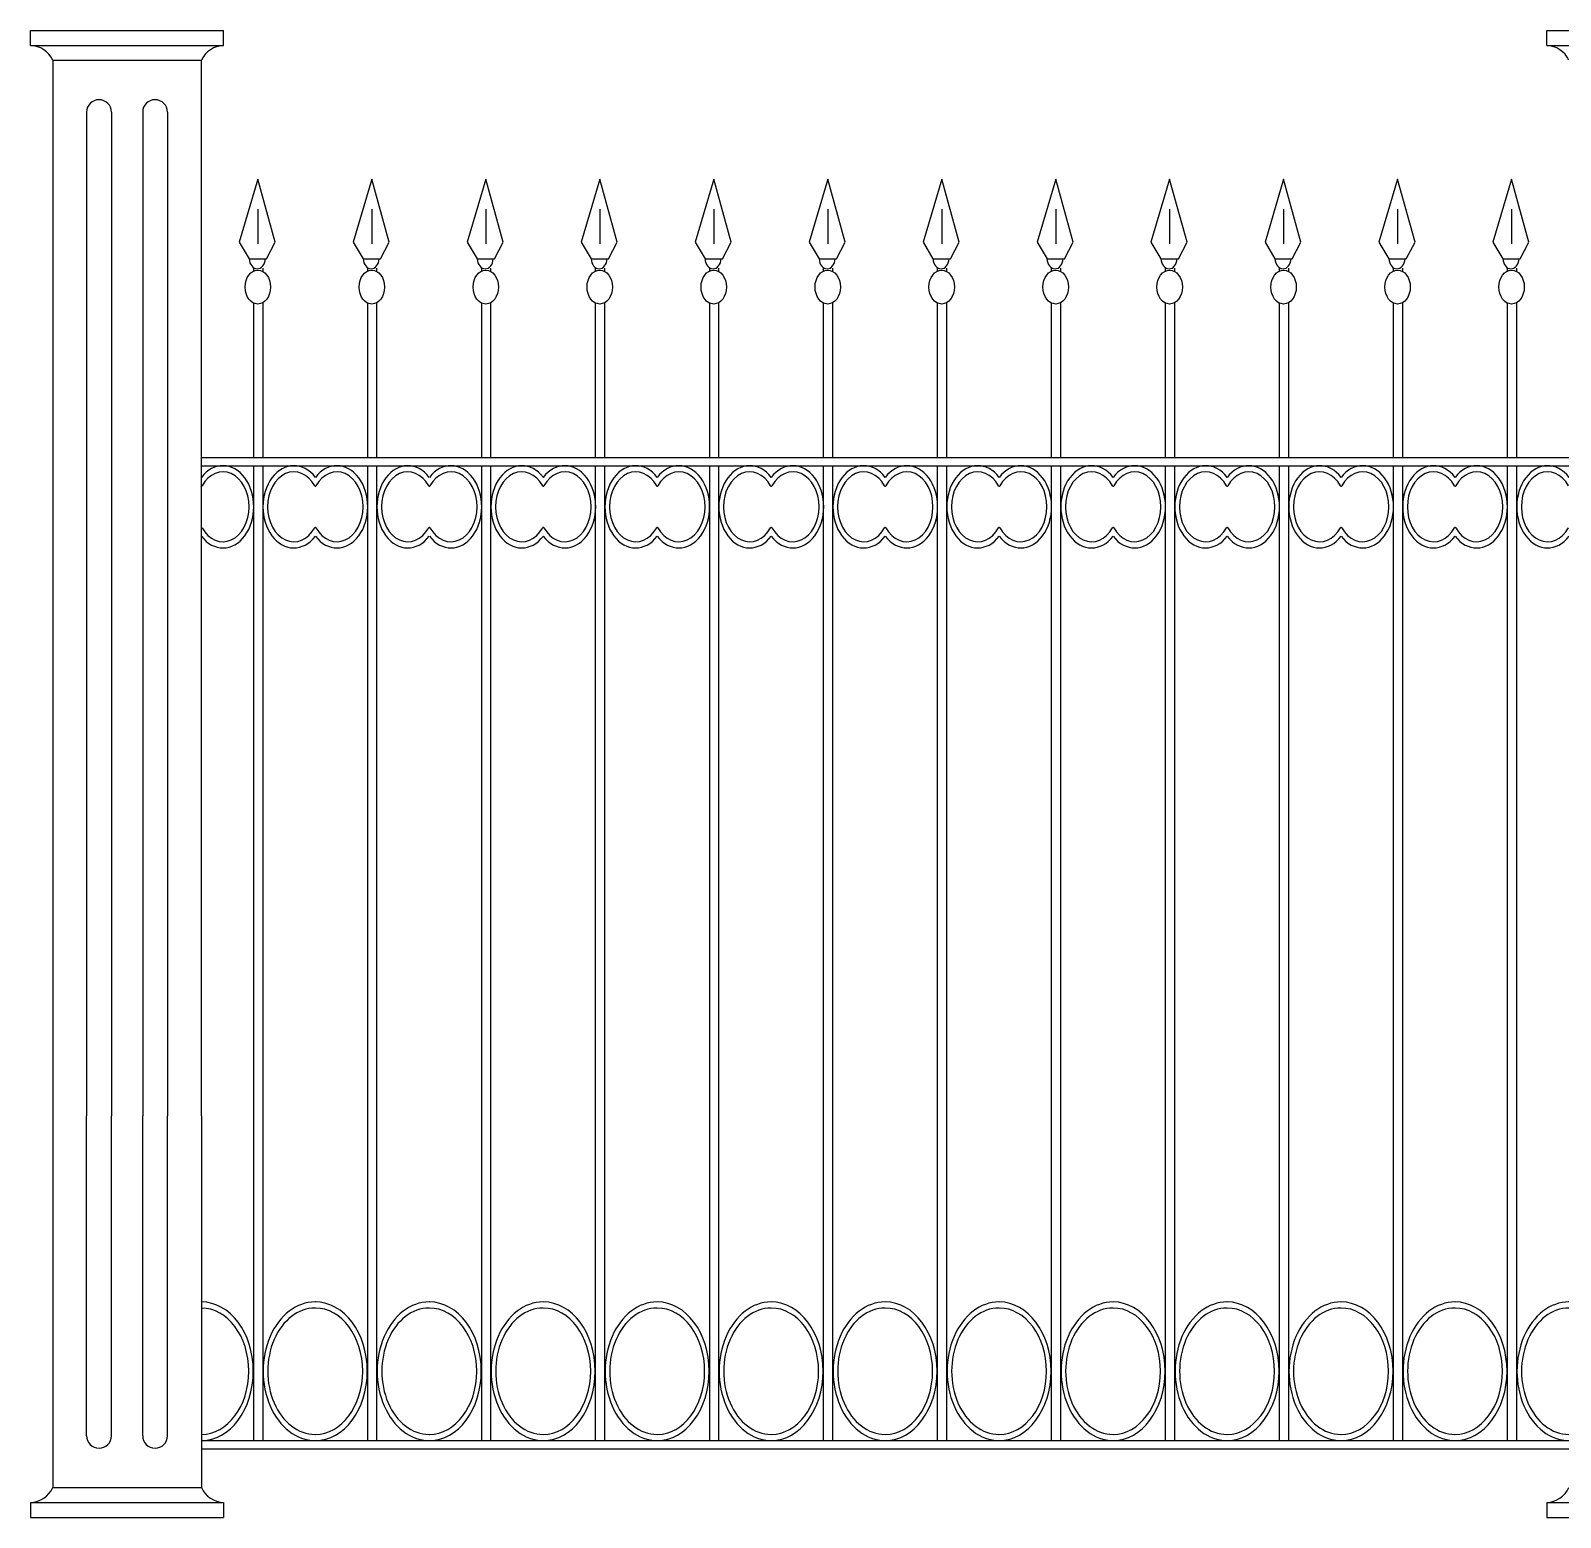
# Model space of a CAD drawing. Extents: x 12262 to 40734, y 30451 to 49613.
# Drawn here: x 21876 to 23934, y 43286 to 45286 of the extents above; entities that cross this region are included whole.
import ezdxf

# ---------------------------------------------------------------- set-up
doc = ezdxf.new("R2010")
doc.units = 0
doc.header["$LTSCALE"] = 0.85
doc.header["$MEASUREMENT"] = 0
doc.layers.get('0').update_dxf_attribs({"linetype": 'CONTINUOUS'})

# ---------------------------------------------------------------- blocks, each defined once
blk = doc.blocks.new('A$C706C61E7')
for p, q in [((0, 1980), (0, 2000)), ((0, 2000), (259.6, 2000)), ((259.6, 1980), (259.6, 2000)), ((2039.7, 2000), (2299.3, 2000)), ((2039.7, 1980), (2039.7, 2000)), ((0, 1980), (259.6, 1980)), ((2039.7, 1980), (2299.3, 1980)), ((29.8, 1960), (29.8, 40)), ((29.8, 1960), (229.8, 1960)), ((229.8, 540), (229.8, 1960)), ((75.3, 1890.3), (75.3, 540)), ((108.8, 1890.3), (108.8, 540)), ((150.8, 1890.3), (150.8, 540)), ((184.3, 1890.3), (184.3, 540)), ((305.7, 1800), (280.7, 1715.2)), ((329.1, 1715.2), (305.7, 1800)), ((459.1, 1800), (434, 1715.2)), ((482.5, 1715.2), (459.1, 1800)), ((612.4, 1800), (587.3, 1715.2)), ((635.8, 1715.2), (612.4, 1800)), ((765.7, 1800), (740.7, 1715.2)), ((789.1, 1715.2), (765.7, 1800)), ((919.1, 1800), (894, 1715.2)), ((942.5, 1715.2), (919.1, 1800)), ((1072.4, 1800), (1047.3, 1715.2)), ((1095.8, 1715.2), (1072.4, 1800)), ((1225.7, 1800), (1200.7, 1715.2)), ((1249.1, 1715.2), (1225.7, 1800)), ((1379.1, 1800), (1354, 1715.2)), ((1402.5, 1715.2), (1379.1, 1800)), ((1532.4, 1800), (1507.3, 1715.2)), ((1555.8, 1715.2), (1532.4, 1800)), ((1685.7, 1800), (1660.7, 1715.2)), ((1709.1, 1715.2), (1685.7, 1800)), ((1839.1, 1800), (1814, 1715.2)), ((1862.5, 1715.2), (1839.1, 1800)), ((1992.4, 1800), (1967.3, 1715.2)), ((2015.8, 1715.2), (1992.4, 1800)), ((305.7, 1759.8), (305.7, 1713)), ((459.1, 1759.8), (459.1, 1713)), ((612.4, 1759.8), (612.4, 1713)), ((765.7, 1759.8), (765.7, 1713)), ((919.1, 1759.8), (919.1, 1713)), ((1072.4, 1759.8), (1072.4, 1713)), ((1225.7, 1759.8), (1225.7, 1713)), ((1379.1, 1759.8), (1379.1, 1713)), ((1532.4, 1759.8), (1532.4, 1713)), ((1685.7, 1759.8), (1685.7, 1713)), ((1839.1, 1759.8), (1839.1, 1713)), ((1992.4, 1759.8), (1992.4, 1713)), ((280.7, 1715.2), (294.1, 1692.9)), ((317.4, 1692.9), (329.1, 1715.2)), ((434, 1715.2), (447.4, 1692.9)), ((470.8, 1692.9), (482.5, 1715.2)), ((587.3, 1715.2), (600.7, 1692.9)), ((624.1, 1692.9), (635.8, 1715.2)), ((740.7, 1715.2), (754, 1692.9)), ((777.4, 1692.9), (789.1, 1715.2)), ((894, 1715.2), (907.4, 1692.9)), ((930.8, 1692.9), (942.5, 1715.2)), ((1047.3, 1715.2), (1060.7, 1692.9)), ((1084.1, 1692.9), (1095.8, 1715.2)), ((1200.7, 1715.2), (1214, 1692.9)), ((1237.4, 1692.9), (1249.1, 1715.2)), ((1354, 1715.2), (1367.4, 1692.9)), ((1390.8, 1692.9), (1402.5, 1715.2)), ((1507.3, 1715.2), (1520.7, 1692.9)), ((1544.1, 1692.9), (1555.8, 1715.2)), ((1660.7, 1715.2), (1674, 1692.9)), ((1697.4, 1692.9), (1709.1, 1715.2)), ((1814, 1715.2), (1827.4, 1692.9)), ((1850.8, 1692.9), (1862.5, 1715.2)), ((1967.3, 1715.2), (1980.7, 1692.9)), ((2004.1, 1692.9), (2015.8, 1715.2)), ((294.1, 1692.9), (317.4, 1692.9)), ((447.4, 1692.9), (470.8, 1692.9)), ((600.7, 1692.9), (624.1, 1692.9)), ((754, 1692.9), (777.4, 1692.9)), ((907.4, 1692.9), (930.8, 1692.9)), ((1060.7, 1692.9), (1084.1, 1692.9)), ((1214, 1692.9), (1237.4, 1692.9)), ((1367.4, 1692.9), (1390.8, 1692.9)), ((1520.7, 1692.9), (1544.1, 1692.9)), ((1674, 1692.9), (1697.4, 1692.9)), ((1827.4, 1692.9), (1850.8, 1692.9)), ((1980.7, 1692.9), (2004.1, 1692.9)), ((300.2, 1676.5), (300.2, 1680.6)), ((312.7, 1675.8), (312.7, 1680.6)), ((453.6, 1676.5), (453.6, 1680.6)), ((466, 1675.8), (466, 1680.6)), ((606.9, 1676.5), (606.9, 1680.6)), ((619.3, 1675.8), (619.3, 1680.6)), ((760.2, 1676.5), (760.2, 1680.6)), ((772.7, 1675.8), (772.7, 1680.6)), ((913.6, 1676.5), (913.6, 1680.6)), ((926, 1675.8), (926, 1680.6)), ((1066.9, 1676.5), (1066.9, 1680.6)), ((1079.3, 1675.8), (1079.3, 1680.6)), ((1220.2, 1676.5), (1220.2, 1680.6)), ((1232.7, 1675.8), (1232.7, 1680.6)), ((1373.6, 1676.5), (1373.6, 1680.6)), ((1386, 1675.8), (1386, 1680.6)), ((1526.9, 1676.5), (1526.9, 1680.6)), ((1539.3, 1675.8), (1539.3, 1680.6)), ((1680.2, 1676.5), (1680.2, 1680.6)), ((1692.7, 1675.8), (1692.7, 1680.6)), ((1833.5, 1676.5), (1833.5, 1680.6)), ((1846, 1675.8), (1846, 1680.6)), ((1986.9, 1676.5), (1986.9, 1680.6)), ((1999.3, 1675.8), (1999.3, 1680.6)), ((300.2, 1425.7), (300.2, 1633.4)), ((312.7, 1425.7), (312.7, 1634.2)), ((453.6, 1425.7), (453.6, 1633.4)), ((466, 1425.7), (466, 1634.2)), ((606.9, 1425.7), (606.9, 1633.4)), ((619.3, 1425.7), (619.3, 1634.2)), ((760.2, 1425.7), (760.2, 1633.4)), ((772.7, 1425.7), (772.7, 1634.2)), ((913.6, 1425.7), (913.6, 1633.4)), ((926, 1425.7), (926, 1634.2)), ((1066.9, 1425.7), (1066.9, 1633.4)), ((1079.3, 1425.7), (1079.3, 1634.2)), ((1220.2, 1425.7), (1220.2, 1633.4)), ((1232.7, 1425.7), (1232.7, 1634.2)), ((1373.6, 1425.7), (1373.6, 1633.4)), ((1386, 1425.7), (1386, 1634.2)), ((1526.9, 1425.7), (1526.9, 1633.4)), ((1539.3, 1425.7), (1539.3, 1634.2)), ((1680.2, 1425.7), (1680.2, 1633.4)), ((1692.7, 1425.7), (1692.7, 1634.2)), ((1833.5, 1425.7), (1833.5, 1633.4)), ((1846, 1425.7), (1846, 1634.2)), ((1986.9, 1425.7), (1986.9, 1633.4)), ((1999.3, 1425.7), (1999.3, 1634.2)), ((229.8, 1425.7), (382.8, 1425.7)), ((383.1, 1425.7), (536.2, 1425.7)), ((536.5, 1425.7), (689.5, 1425.7)), ((689.8, 1425.7), (842.8, 1425.7)), ((843.1, 1425.7), (996.2, 1425.7)), ((996.4, 1425.7), (1149.5, 1425.7)), ((1149.8, 1425.7), (1302.8, 1425.7)), ((1303.1, 1425.7), (1456.2, 1425.7)), ((1456.4, 1425.7), (1609.5, 1425.7)), ((1609.8, 1425.7), (1762.8, 1425.7)), ((1763.1, 1425.7), (1916.2, 1425.7)), ((1916.4, 1425.7), (2069.5, 1425.7)), ((229.8, 1414.6), (382.8, 1414.6)), ((300.2, 727.1), (300.2, 1414.6)), ((312.7, 727.1), (312.7, 1414.6)), ((383.1, 1414.6), (536.2, 1414.6)), ((453.6, 727.1), (453.6, 1414.6)), ((466, 727.1), (466, 1414.6)), ((536.5, 1414.6), (689.5, 1414.6)), ((606.9, 727.1), (606.9, 1414.6)), ((619.3, 727.1), (619.3, 1414.6)), ((689.8, 1414.6), (842.8, 1414.6)), ((760.2, 727.1), (760.2, 1414.6)), ((772.7, 727.1), (772.7, 1414.6)), ((843.1, 1414.6), (996.2, 1414.6)), ((913.6, 727.1), (913.6, 1414.6)), ((926, 727.1), (926, 1414.6)), ((996.4, 1414.6), (1149.5, 1414.6)), ((1066.9, 727.1), (1066.9, 1414.6)), ((1079.3, 727.1), (1079.3, 1414.6)), ((1149.8, 1414.6), (1302.8, 1414.6)), ((1220.2, 727.1), (1220.2, 1414.6)), ((1232.7, 727.1), (1232.7, 1414.6)), ((1303.1, 1414.6), (1456.2, 1414.6)), ((1373.6, 727.1), (1373.6, 1414.6)), ((1386, 727.1), (1386, 1414.6)), ((1456.4, 1414.6), (1609.5, 1414.6)), ((1526.9, 727.1), (1526.9, 1414.6)), ((1539.3, 727.1), (1539.3, 1414.6)), ((1609.8, 1414.6), (1762.8, 1414.6)), ((1680.2, 727.1), (1680.2, 1414.6)), ((1692.7, 727.1), (1692.7, 1414.6)), ((1763.1, 1414.6), (1916.2, 1414.6)), ((1833.5, 727.1), (1833.5, 1414.6)), ((1846, 727.1), (1846, 1414.6)), ((1916.4, 1414.6), (2069.5, 1414.6)), ((1986.9, 727.1), (1986.9, 1414.6)), ((1999.3, 727.1), (1999.3, 1414.6)), ((300.2, 103.3), (300.2, 727.1)), ((312.7, 103.3), (312.7, 727.1)), ((453.6, 103.3), (453.6, 727.1)), ((466, 103.3), (466, 727.1)), ((606.9, 103.3), (606.9, 727.1)), ((619.3, 103.3), (619.3, 727.1)), ((760.2, 103.3), (760.2, 727.1)), ((772.7, 103.3), (772.7, 727.1)), ((913.6, 103.3), (913.6, 727.1)), ((926, 103.3), (926, 727.1)), ((1066.9, 103.3), (1066.9, 727.1)), ((1079.3, 103.3), (1079.3, 727.1)), ((1220.2, 103.3), (1220.2, 727.1)), ((1232.7, 103.3), (1232.7, 727.1)), ((1373.6, 103.3), (1373.6, 727.1)), ((1386, 103.3), (1386, 727.1)), ((1526.9, 103.3), (1526.9, 727.1)), ((1539.3, 103.3), (1539.3, 727.1)), ((1680.2, 103.3), (1680.2, 727.1)), ((1692.7, 103.3), (1692.7, 727.1)), ((1833.5, 103.3), (1833.5, 727.1)), ((1846, 103.3), (1846, 727.1)), ((1986.9, 103.3), (1986.9, 727.1)), ((1999.3, 103.3), (1999.3, 727.1)), ((75.3, 109.7), (75.3, 540)), ((108.8, 109.7), (108.8, 540)), ((150.8, 109.7), (150.8, 540)), ((184.3, 109.7), (184.3, 540)), ((229.8, 540), (229.8, 40)), ((229.8, 103.3), (382.8, 103.3)), ((383.1, 103.3), (536.2, 103.3)), ((536.5, 103.3), (689.5, 103.3)), ((689.8, 103.3), (842.8, 103.3)), ((843.1, 103.3), (996.2, 103.3)), ((996.4, 103.3), (1149.5, 103.3)), ((1149.8, 103.3), (1302.8, 103.3)), ((1303.1, 103.3), (1456.2, 103.3)), ((1456.4, 103.3), (1609.5, 103.3)), ((1609.8, 103.3), (1762.8, 103.3)), ((1763.1, 103.3), (1916.2, 103.3)), ((1916.4, 103.3), (2069.5, 103.3)), ((229.8, 92.3), (382.8, 92.3)), ((383.1, 92.3), (536.2, 92.3)), ((536.5, 92.3), (689.5, 92.3)), ((689.8, 92.3), (842.8, 92.3)), ((843.1, 92.3), (996.2, 92.3)), ((996.4, 92.3), (1149.5, 92.3)), ((1149.8, 92.3), (1302.8, 92.3)), ((1303.1, 92.3), (1456.2, 92.3)), ((1456.4, 92.3), (1609.5, 92.3)), ((1609.8, 92.3), (1762.8, 92.3)), ((1763.1, 92.3), (1916.2, 92.3)), ((1916.4, 92.3), (2069.5, 92.3)), ((29.8, 40), (229.8, 40)), ((0, 20), (259.6, 20)), ((0, 20), (0, 0)), ((0, 0), (259.6, 0)), ((259.6, 20), (259.6, 0)), ((2039.7, 20), (2039.7, 0)), ((2039.7, 20), (2299.3, 20)), ((2039.7, 0), (2299.3, 0))]:
    blk.add_line(p, q)
for centre, radius, start, end in [((-1.1, 1946.2), 33.8, 24.106, 88.1433), ((260.7, 1946.2), 33.8, 91.8567, 155.894), ((2038.6, 1946.2), 33.8, 24.106, 88.1433), ((92.1, 1890.3), 16.7, 0, 180), ((167.5, 1890.3), 16.7, 0, 180), ((92.1, 109.7), 16.7, 180, 0), ((167.5, 109.7), 16.7, 180, 0), ((-1.1, 53.8), 33.8, 271.8567, 335.894), ((260.7, 53.8), 33.8, 204.106, 268.1433), ((2038.6, 53.8), 33.8, 271.8567, 335.894)]:
    blk.add_arc(centre, radius, start, end)
for centre, major_axis, start_param, end_param in [((304.9, 1694), (0, 14.5), 1.646729, 4.636456), ((458.2, 1694), (0, 14.5), 1.646729, 4.636456), ((611.6, 1694), (0, 14.5), 1.646729, 4.636456), ((764.9, 1694), (0, 14.5), 1.646729, 4.636456), ((918.2, 1694), (0, 14.5), 1.646729, 4.636456), ((1071.6, 1694), (0, 14.5), 1.646729, 4.636456), ((1224.9, 1694), (0, 14.5), 1.646729, 4.636456), ((1378.2, 1694), (0, 14.5), 1.646729, 4.636456), ((1531.6, 1694), (0, 14.5), 1.646729, 4.636456), ((1684.9, 1694), (0, 14.5), 1.646729, 4.636456), ((1838.2, 1694), (0, 14.5), 1.646729, 4.636456), ((1991.6, 1694), (0, 14.5), 1.646729, 4.636456), ((305.7, 1655), (0, 22.8), 4.712389, 10.995574), ((459.1, 1655), (0, 22.8), 4.712389, 10.995574), ((612.4, 1655), (0, 22.8), 4.712389, 10.995574), ((765.7, 1655), (0, 22.8), 4.712389, 10.995574), ((919.1, 1655), (0, 22.8), 4.712389, 10.995574), ((1072.4, 1655), (0, 22.8), 4.712389, 10.995574), ((1225.7, 1655), (0, 22.8), 4.712389, 10.995574), ((1379.1, 1655), (0, 22.8), 4.712389, 10.995574), ((1532.4, 1655), (0, 22.8), 4.712389, 10.995574), ((1685.7, 1655), (0, 22.8), 4.712389, 10.995574), ((1839.1, 1655), (0, 22.8), 4.712389, 10.995574), ((1992.4, 1655), (0, 22.8), 4.712389, 10.995574), ((258.8, 1359.4), (0, 55.3), 2.366195, 7.058583), ((354.1, 1359.4), (0, 55.3), -0.775397, 3.91699), ((412.1, 1359.4), (0, 55.3), 2.366195, 7.058583), ((507.4, 1359.4), (0, 55.3), -0.775397, 3.91699), ((565.5, 1359.4), (0, 55.3), 2.366195, 7.058583), ((660.8, 1359.4), (0, 55.3), -0.775397, 3.91699), ((718.8, 1359.4), (0, 55.3), 2.366195, 7.058583), ((814.1, 1359.4), (0, 55.3), -0.775397, 3.91699), ((872.1, 1359.4), (0, 55.3), 2.366195, 7.058583), ((967.4, 1359.4), (0, 55.3), -0.775397, 3.91699), ((1025.5, 1359.4), (0, 55.3), 2.366195, 7.058583), ((1120.8, 1359.4), (0, 55.3), -0.775397, 3.91699), ((1178.8, 1359.4), (0, 55.3), 2.366195, 7.058583), ((1274.1, 1359.4), (0, 55.3), -0.775397, 3.91699), ((1332.1, 1359.4), (0, 55.3), 2.366195, 7.058583), ((1427.4, 1359.4), (0, 55.3), -0.775397, 3.91699), ((1485.4, 1359.4), (0, 55.3), 2.366195, 7.058583), ((1580.8, 1359.4), (0, 55.3), -0.775397, 3.91699), ((1638.8, 1359.4), (0, 55.3), 2.366195, 7.058583), ((1734.1, 1359.4), (0, 55.3), -0.775397, 3.91699), ((1792.1, 1359.4), (0, 55.3), 2.366195, 7.058583), ((1887.4, 1359.4), (0, 55.3), -0.775397, 3.91699), ((1945.4, 1359.4), (0, 55.3), 2.366195, 7.058583), ((2040.8, 1359.4), (0, 55.3), -0.775397, 3.91699), ((258.8, 1359.4), (0, 47), 2.214297, 7.210481), ((354.1, 1359.4), (0, 47), -0.927295, 4.068888), ((412.1, 1359.4), (0, 47), 2.214297, 7.210481), ((507.4, 1359.4), (0, 47), -0.927295, 4.068888), ((565.5, 1359.4), (0, 47), 2.214297, 7.210481), ((660.8, 1359.4), (0, 47), -0.927295, 4.068888), ((718.8, 1359.4), (0, 47), 2.214297, 7.210481), ((814.1, 1359.4), (0, 47), -0.927295, 4.068888), ((872.1, 1359.4), (0, 47), 2.214297, 7.210481), ((967.4, 1359.4), (0, 47), -0.927295, 4.068888), ((1025.5, 1359.4), (0, 47), 2.214297, 7.210481), ((1120.8, 1359.4), (0, 47), -0.927295, 4.068888), ((1178.8, 1359.4), (0, 47), 2.214297, 7.210481), ((1274.1, 1359.4), (0, 47), -0.927295, 4.068888), ((1332.1, 1359.4), (0, 47), 2.214297, 7.210481), ((1427.4, 1359.4), (0, 47), -0.927295, 4.068888), ((1485.4, 1359.4), (0, 47), 2.214297, 7.210481), ((1580.8, 1359.4), (0, 47), -0.927295, 4.068888), ((1638.8, 1359.4), (0, 47), 2.214297, 7.210481), ((1734.1, 1359.4), (0, 47), -0.927295, 4.068888), ((1792.1, 1359.4), (0, 47), 2.214297, 7.210481), ((1887.4, 1359.4), (0, 47), -0.927295, 4.068888), ((1945.4, 1359.4), (0, 47), 2.214297, 7.210481), ((2040.8, 1359.4), (0, 47), -0.927295, 4.068888), ((229.8, 1388.4), (0, 1.38), 2.214297, 4.068888), ((383.1, 1388.4), (0, 1.38), 2.214297, 4.068888), ((383.1, 1388.4), (0, 1.38), 2.214297, 4.068888), ((536.5, 1388.4), (0, 1.38), 2.214297, 4.068888), ((536.5, 1388.4), (0, 1.38), 2.214297, 4.068888), ((689.8, 1388.4), (0, 1.38), 2.214297, 4.068888), ((689.8, 1388.4), (0, 1.38), 2.214297, 4.068888), ((843.1, 1388.4), (0, 1.38), 2.214297, 4.068888), ((843.1, 1388.4), (0, 1.38), 2.214297, 4.068888), ((996.4, 1388.4), (0, 1.38), 2.214297, 4.068888), ((996.4, 1388.4), (0, 1.38), 2.214297, 4.068888), ((1149.8, 1388.4), (0, 1.38), 2.214297, 4.068888), ((1149.8, 1388.4), (0, 1.38), 2.214297, 4.068888), ((1303.1, 1388.4), (0, 1.38), 2.214297, 4.068888), ((1303.1, 1388.4), (0, 1.38), 2.214297, 4.068888), ((1456.4, 1388.4), (0, 1.38), 2.214297, 4.068888), ((1456.4, 1388.4), (0, 1.38), 2.214297, 4.068888), ((1609.8, 1388.4), (0, 1.38), 2.214297, 4.068888), ((1609.8, 1388.4), (0, 1.38), 2.214297, 4.068888), ((1763.1, 1388.4), (0, 1.38), 2.214297, 4.068888), ((1763.1, 1388.4), (0, 1.38), 2.214297, 4.068888), ((1916.4, 1388.4), (0, 1.38), 2.214297, 4.068888), ((1916.4, 1388.4), (0, 1.38), 2.214297, 4.068888), ((383.1, 1330.3), (0, 1.38), -0.927295, 0.927295), ((383.1, 1330.3), (0, 1.38), -0.927295, 0.927295), ((536.5, 1330.3), (0, 1.38), -0.927295, 0.927295), ((536.5, 1330.3), (0, 1.38), -0.927295, 0.927295), ((689.8, 1330.3), (0, 1.38), -0.927295, 0.927295), ((689.8, 1330.3), (0, 1.38), -0.927295, 0.927295), ((843.1, 1330.3), (0, 1.38), -0.927295, 0.927295), ((843.1, 1330.3), (0, 1.38), -0.927295, 0.927295), ((996.4, 1330.3), (0, 1.38), -0.927295, 0.927295), ((996.4, 1330.3), (0, 1.38), -0.927295, 0.927295), ((1149.8, 1330.3), (0, 1.38), -0.927295, 0.927295), ((1149.8, 1330.3), (0, 1.38), -0.927295, 0.927295), ((1303.1, 1330.3), (0, 1.38), -0.927295, 0.927295), ((1303.1, 1330.3), (0, 1.38), -0.927295, 0.927295), ((1456.4, 1330.3), (0, 1.38), -0.927295, 0.927295), ((1456.4, 1330.3), (0, 1.38), -0.927295, 0.927295), ((1609.8, 1330.3), (0, 1.38), -0.927295, 0.927295), ((1609.8, 1330.3), (0, 1.38), -0.927295, 0.927295), ((1763.1, 1330.3), (0, 1.38), -0.927295, 0.927295), ((1763.1, 1330.3), (0, 1.38), -0.927295, 0.927295), ((1916.4, 1330.3), (0, 1.38), -0.927295, 0.927295), ((1916.4, 1330.3), (0, 1.38), -0.927295, 0.927295), ((229.8, 196.6), (0, 93.2), 3.141593, 6.283185), ((382.8, 196.6), (0, 93.2), 0, 3.141593), ((383.1, 196.6), (0, 93.2), 3.141593, 6.283185), ((536.2, 196.6), (0, 93.2), 0, 3.141593), ((536.5, 196.6), (0, 93.2), 3.141593, 6.283185), ((689.5, 196.6), (0, 93.2), 0, 3.141593), ((689.8, 196.6), (0, 93.2), 3.141593, 6.283185), ((842.8, 196.6), (0, 93.2), 0, 3.141593), ((843.1, 196.6), (0, 93.2), 3.141593, 6.283185), ((996.2, 196.6), (0, 93.2), 0, 3.141593), ((996.4, 196.6), (0, 93.2), 3.141593, 6.283185), ((1149.5, 196.6), (0, 93.2), 0, 3.141593), ((1149.8, 196.6), (0, 93.2), 3.141593, 6.283185), ((1302.8, 196.6), (0, 93.2), 0, 3.141593), ((1303.1, 196.6), (0, 93.2), 3.141593, 6.283185), ((1456.2, 196.6), (0, 93.2), 0, 3.141593), ((1456.4, 196.6), (0, 93.2), 3.141593, 6.283185), ((1609.5, 196.6), (0, 93.2), 0, 3.141593), ((1609.8, 196.6), (0, 93.2), 3.141593, 6.283185), ((1762.8, 196.6), (0, 93.2), 0, 3.141593), ((1763.1, 196.6), (0, 93.2), 3.141593, 6.283185), ((1916.2, 196.6), (0, 93.2), 0, 3.141593), ((1916.4, 196.6), (0, 93.2), 3.141593, 6.283185), ((2069.5, 196.6), (0, 93.2), 0, 3.141593), ((229.8, 196.6), (0, 85), 3.141593, 6.283185), ((382.8, 196.6), (0, 85), 0, 3.141593), ((383.1, 196.6), (0, 85), 3.141593, 6.283185), ((536.2, 196.6), (0, 85), 0, 3.141593), ((536.5, 196.6), (0, 85), 3.141593, 6.283185), ((689.5, 196.6), (0, 85), 0, 3.141593), ((689.8, 196.6), (0, 85), 3.141593, 6.283185), ((842.8, 196.6), (0, 85), 0, 3.141593), ((843.1, 196.6), (0, 85), 3.141593, 6.283185), ((996.2, 196.6), (0, 85), 0, 3.141593), ((996.4, 196.6), (0, 85), 3.141593, 6.283185), ((1149.5, 196.6), (0, 85), 0, 3.141593), ((1149.8, 196.6), (0, 85), 3.141593, 6.283185), ((1302.8, 196.6), (0, 85), 0, 3.141593), ((1303.1, 196.6), (0, 85), 3.141593, 6.283185), ((1456.2, 196.6), (0, 85), 0, 3.141593), ((1456.4, 196.6), (0, 85), 3.141593, 6.283185), ((1609.5, 196.6), (0, 85), 0, 3.141593), ((1609.8, 196.6), (0, 85), 3.141593, 6.283185), ((1762.8, 196.6), (0, 85), 0, 3.141593), ((1763.1, 196.6), (0, 85), 3.141593, 6.283185), ((1916.2, 196.6), (0, 85), 0, 3.141593), ((1916.4, 196.6), (0, 85), 3.141593, 6.283185), ((2069.5, 196.6), (0, 85), 0, 3.141593)]:
    blk.add_ellipse(centre, major_axis=major_axis, ratio=0.749583, start_param=start_param, end_param=end_param)

msp = doc.modelspace()

# ---------------------------------------------------------------- block references
msp.add_blockref('A$C706C61E7', (21876, 43286.3))

doc.saveas('drawing.dxf')
